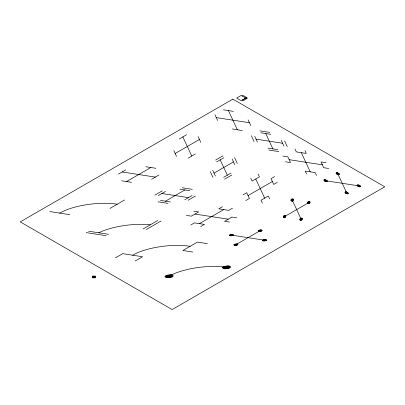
<?xml version="1.0" encoding="UTF-8"?>
<svg xmlns="http://www.w3.org/2000/svg" width="405" height="405" viewBox="0 0 405 405"><rect width="100%" height="100%" fill="white"/><g stroke="black" fill="none" stroke-linecap="round" stroke-linejoin="round"><path stroke-width="0.61" d="M242.129 95.98L243.04 95.453L247.171 97.838L246.26 98.364L241.167 95.433L236.611 98.066L241.167 100.698L245.724 98.066M118.473 174.069L125.763 169.857M179.223 138.996L186.513 134.784M126.562 181.546L150.862 167.518M175.162 153.485L199.462 139.457M151.662 179.202L158.952 174.995M188.112 158.158L195.402 153.951M109.942 208.428L124.522 200.009M154.923 195.114L162.213 190.902M215.673 160.041L222.963 155.829M158.239 195.625L165.529 191.418M216.559 161.954L223.849 157.748M165.442 201.189L184.882 189.965M214.042 173.127L233.482 161.904M184.796 199.736L192.086 195.524M223.676 177.289L230.966 173.077M188.112 200.247L195.402 196.04M224.562 179.202L231.852 174.995M143.071 228.957L157.651 220.538M146.392 229.473L160.972 221.054M115.43 257.863L122.705 253.662L142.57 256.74L135.3 260.936M190.836 224.967L194.481 222.866L204.444 224.405L200.799 226.511M222.426 206.732L218.781 208.833L228.744 210.377L232.389 208.271M243.081 194.805L246.726 192.699L249.399 198.45L245.754 200.556M274.671 176.565L271.026 178.671L273.699 184.422L277.344 182.316M199.462 223.636L223.762 209.603M248.062 195.575L272.363 181.546M235.912 244.681L260.212 230.648M284.512 216.619L308.812 202.591M223.449 109.816L233.407 111.355M216.28 117.597L249.47 122.735M259.899 130.861L269.857 132.4M260.79 132.774L270.748 134.313M232.343 128.977L242.301 130.521M256.046 139.158L282.604 143.264M267.902 148.108L277.86 149.648M268.793 150.022L278.751 151.561M282.862 156.041L287.844 156.811L290.512 162.562L285.535 161.792M326.015 162.719L321.038 161.949L323.706 167.695L328.688 168.47M289.18 159.686L322.37 164.825M325.63 180.731L358.82 185.865M145.881 166.744L155.844 168.288M122.118 171.963L155.307 177.096M182.331 187.788L192.294 189.332M179.901 189.191L189.864 190.735M121.581 180.777L131.544 182.316M161.884 193.519L188.441 197.63M160.461 200.419L170.424 201.958M158.031 201.822L167.994 203.361M193.681 211.177L198.663 211.947L191.373 216.159L186.391 215.384M236.834 217.855L231.852 217.085L224.562 221.292L229.544 222.061M195.018 214.053L228.207 219.186M231.468 235.097L264.657 240.231M49.78 211.572L69.695 214.655M207.335 243.643L197.402 242.109L182.863 250.503L192.795 252.042M88.66 231.215L108.575 234.292M86.23 232.617L106.145 235.695M94.006 276.448L94.902 276.964M93.039 277.01L93.935 277.526M337.78 173.72L346.67 192.881M304.975 150.569L306.307 153.444L296.349 151.9L295.012 149.03M316.538 175.481L315.201 172.606L305.243 171.067L306.575 173.942M301.33 152.675L310.22 171.836M284.588 140.905L287.256 146.656M281.267 140.388L283.935 146.139M265.766 133.544L272.884 148.878M292.218 200.024L301.107 219.186M248.138 119.86L250.806 125.611M254.715 136.282L257.383 142.034M251.394 135.771L254.062 141.517M258.076 173.998L259.413 176.874L252.123 181.081L250.786 178.21M269.639 198.911L268.302 196.04L261.012 200.247L262.349 203.123M228.43 110.585L237.32 129.747M255.768 178.98L264.657 198.141M214.944 114.726L217.612 120.472M234.576 157.626L237.249 163.377M232.146 159.028L234.819 164.779M220.204 159.848L227.321 175.183M198.126 136.581L200.799 142.332M212.706 170.252L215.379 176.003M210.276 171.654L212.949 177.405M182.868 136.89L191.757 156.057M173.826 150.614L176.499 156.36M226.582 267.351A48.094 27.768 0 0 0 212.833 266.414A72.662 41.948 0 0 0 180.185 271.466A48.094 27.768 0 0 0 169.088 276.245M190.132 246.306A48.094 27.768 0 0 0 176.383 245.369A72.662 41.948 0 0 0 143.734 250.422A48.094 27.768 0 0 0 132.637 255.201M150.26 224.81A48.094 27.768 0 0 0 139.933 224.324A72.662 41.948 0 0 0 107.284 229.377A48.094 27.768 0 0 0 98.759 232.774M117.232 204.216A48.094 27.768 0 0 0 103.483 203.28A72.662 41.948 0 0 0 70.834 208.332A48.094 27.768 0 0 0 59.737 213.111M165.022 276.397L165.503 277.309A3.073 1.772 0 0 0 166.657 277.648A4.809 2.779 0 0 0 168.035 277.739L171.295 277.238A4.809 2.779 0 0 0 172.409 276.757A3.073 1.772 0 0 0 173.107 276.129L173.153 275.618L172.672 275.182A3.073 1.772 0 0 0 171.517 274.843A4.809 2.779 0 0 0 170.14 274.747L166.88 275.253A4.809 2.779 0 0 0 165.766 275.729A3.26 1.883 0 0 0 165.022 276.397M165.837 276.367L166.222 277.096A2.455 1.417 0 0 0 167.144 277.369A3.847 2.222 0 0 0 168.242 277.44L170.854 277.04A3.847 2.222 0 0 0 171.745 276.656A2.455 1.417 0 0 0 172.302 276.154L171.953 275.395A2.455 1.417 0 0 0 171.031 275.122A3.847 2.222 0 0 0 169.933 275.046L167.321 275.451A3.847 2.222 0 0 0 166.43 275.835A2.607 1.504 0 0 0 165.837 276.367M166.647 276.337L166.936 276.883A1.843 1.063 0 0 0 167.63 277.086A2.886 1.666 0 0 0 168.455 277.142L170.414 276.838A2.886 1.666 0 0 0 171.077 276.554A1.843 1.063 0 0 0 171.502 276.175L171.239 275.608A1.843 1.063 0 0 0 170.546 275.405A2.886 1.666 0 0 0 169.72 275.344L167.761 275.648A2.886 1.666 0 0 0 167.098 275.937A1.954 1.129 0 0 0 166.647 276.337M167.462 276.306L168.115 276.807L169.341 276.787L170.713 275.992L168.834 275.704L167.462 276.306M168.272 276.276C169.887 277.278 170.272 275.101 168.272 276.276M222.517 267.502L222.998 268.414A3.073 1.772 0 0 0 224.152 268.753A4.809 2.779 0 0 0 225.529 268.849L228.79 268.343A4.809 2.779 0 0 0 229.903 267.862A3.073 1.772 0 0 0 230.602 267.234L230.648 266.723L230.161 266.287A3.073 1.772 0 0 0 229.012 265.948A4.809 2.779 0 0 0 227.635 265.852L224.37 266.358A4.809 2.779 0 0 0 223.261 266.839A3.26 1.883 0 0 0 222.517 267.502M223.332 267.472L223.717 268.201A2.455 1.417 0 0 0 224.638 268.475A3.847 2.222 0 0 0 225.737 268.545L228.349 268.145A3.847 2.222 0 0 0 229.235 267.761A2.455 1.417 0 0 0 229.797 267.259L229.448 266.5A2.455 1.417 0 0 0 228.526 266.227A3.847 2.222 0 0 0 227.428 266.151L224.815 266.556A3.847 2.222 0 0 0 223.924 266.941A2.607 1.504 0 0 0 223.332 267.472M224.142 267.442L224.431 267.988A1.843 1.063 0 0 0 225.124 268.191A2.886 1.666 0 0 0 225.95 268.247L227.909 267.943A2.886 1.666 0 0 0 228.572 267.659A1.843 1.063 0 0 0 228.997 267.28L228.729 266.713A1.843 1.063 0 0 0 228.04 266.51A2.886 1.666 0 0 0 227.215 266.455L225.256 266.753A2.886 1.666 0 0 0 224.593 267.042A1.954 1.129 0 0 0 224.142 267.442M224.957 267.411L225.61 267.913L226.835 267.892L228.207 267.098L226.329 266.809L224.957 267.411M225.767 267.381C227.377 268.383 227.767 266.207 225.767 267.381M229.432 235.173L229.675 235.629A1.534 0.886 0 0 0 230.253 235.796A2.405 1.387 0 0 0 230.936 235.847L232.571 235.594A2.405 1.387 0 0 0 233.123 235.351A1.534 0.886 0 0 0 233.477 235.037L233.255 234.566A1.534 0.886 0 0 0 232.683 234.394A2.405 1.387 0 0 0 231.994 234.348L230.359 234.601A2.405 1.387 0 0 0 229.807 234.839A1.63 0.942 0 0 0 229.432 235.173M229.837 235.158L230.035 235.523A1.23 0.709 0 0 0 230.496 235.659A1.924 1.109 0 0 0 231.042 235.695L232.348 235.492A1.924 1.109 0 0 0 232.794 235.3A1.23 0.709 0 0 0 233.072 235.052L232.9 234.672A1.23 0.709 0 0 0 232.44 234.535A1.924 1.109 0 0 0 231.888 234.495L230.582 234.697A1.924 1.109 0 0 0 230.136 234.89A1.306 0.754 0 0 0 229.837 235.158M230.248 235.143L230.389 235.416A0.921 0.532 0 0 0 230.739 235.518A1.443 0.835 0 0 0 231.149 235.543L232.126 235.391A1.443 0.835 0 0 0 232.46 235.249A0.921 0.532 0 0 0 232.673 235.062L232.541 234.778A0.921 0.532 0 0 0 232.197 234.677A1.443 0.835 0 0 0 231.781 234.647L230.804 234.799A1.443 0.835 0 0 0 230.47 234.94A0.977 0.567 0 0 0 230.248 235.143M230.653 235.128C232.262 236.13 232.647 233.953 230.653 235.128M231.058 235.113L231.873 235.032L231.058 235.113M233.882 244.757L234.12 245.207A1.534 0.886 0 0 0 234.697 245.379A2.405 1.387 0 0 0 235.386 245.425L237.016 245.172A2.405 1.387 0 0 0 237.573 244.934A1.534 0.886 0 0 0 237.922 244.62L237.705 244.149A1.534 0.886 0 0 0 237.127 243.977A2.405 1.387 0 0 0 236.439 243.931L234.809 244.185A2.405 1.387 0 0 0 234.252 244.423A1.63 0.942 0 0 0 233.882 244.757M234.287 244.742L234.48 245.101A1.23 0.709 0 0 0 234.94 245.238A1.924 1.109 0 0 0 235.492 245.278L236.798 245.076A1.924 1.109 0 0 0 237.239 244.883A1.23 0.709 0 0 0 237.522 244.63L237.345 244.256A1.23 0.709 0 0 0 236.885 244.119A1.924 1.109 0 0 0 236.333 244.078L235.027 244.281A1.924 1.109 0 0 0 234.586 244.473A1.306 0.754 0 0 0 234.287 244.742M234.692 244.726L234.839 244.995A0.921 0.532 0 0 0 235.183 245.101A1.443 0.835 0 0 0 235.594 245.126L236.576 244.974A1.443 0.835 0 0 0 236.91 244.833A0.921 0.532 0 0 0 237.117 244.645L236.986 244.362A0.921 0.532 0 0 0 236.641 244.256A1.443 0.835 0 0 0 236.231 244.23L235.249 244.382A1.443 0.835 0 0 0 234.915 244.524A0.977 0.567 0 0 0 234.692 244.726M235.097 244.711C236.712 245.713 237.097 243.537 235.097 244.711M235.507 244.696L236.317 244.615L235.507 244.696M258.182 230.723L258.42 231.179A1.534 0.886 0 0 0 258.998 231.351A2.405 1.387 0 0 0 259.686 231.397L261.316 231.144A2.405 1.387 0 0 0 261.873 230.906A1.534 0.886 0 0 0 262.222 230.592L262.005 230.116A1.534 0.886 0 0 0 261.427 229.949A2.405 1.387 0 0 0 260.739 229.898L259.109 230.151A2.405 1.387 0 0 0 258.552 230.394A1.63 0.942 0 0 0 258.182 230.723M258.587 230.708L258.78 231.073A1.23 0.709 0 0 0 259.24 231.209A1.924 1.109 0 0 0 259.792 231.25L261.098 231.047A1.924 1.109 0 0 0 261.539 230.855A1.23 0.709 0 0 0 261.822 230.602L261.645 230.222A1.23 0.709 0 0 0 261.184 230.086A1.924 1.109 0 0 0 260.633 230.05L259.327 230.253A1.924 1.109 0 0 0 258.886 230.445A1.306 0.754 0 0 0 258.587 230.708M258.992 230.693L259.139 230.966A0.921 0.532 0 0 0 259.483 231.068A1.443 0.835 0 0 0 259.894 231.098L260.876 230.946A1.443 0.835 0 0 0 261.21 230.804A0.921 0.532 0 0 0 261.417 230.612L261.286 230.329A0.921 0.532 0 0 0 260.942 230.227A1.443 0.835 0 0 0 260.531 230.202L259.549 230.354A1.443 0.835 0 0 0 259.215 230.496A0.977 0.567 0 0 0 258.992 230.693M259.397 230.678C261.012 231.68 261.397 229.503 259.397 230.678M259.808 230.663L260.617 230.587L259.808 230.663M262.627 240.307L262.87 240.762A1.534 0.886 0 0 0 263.442 240.934A2.405 1.387 0 0 0 264.131 240.98L265.766 240.727A2.405 1.387 0 0 0 266.318 240.489A1.534 0.886 0 0 0 266.672 240.175L266.45 239.699A1.534 0.886 0 0 0 265.872 239.532A2.405 1.387 0 0 0 265.189 239.482L263.554 239.735A2.405 1.387 0 0 0 263.002 239.973A1.63 0.942 0 0 0 262.627 240.307M263.032 240.292L263.225 240.656A1.23 0.709 0 0 0 263.685 240.793A1.924 1.109 0 0 0 264.237 240.828L265.543 240.626A1.924 1.109 0 0 0 265.989 240.438A1.23 0.709 0 0 0 266.267 240.185L266.09 239.806A1.23 0.709 0 0 0 265.629 239.669A1.924 1.109 0 0 0 265.083 239.633L263.776 239.836A1.924 1.109 0 0 0 263.331 240.028A1.306 0.754 0 0 0 263.032 240.292M263.442 240.276L263.584 240.55A0.921 0.532 0 0 0 263.928 240.651A1.443 0.835 0 0 0 264.343 240.681L265.321 240.529A1.443 0.835 0 0 0 265.655 240.388A0.921 0.532 0 0 0 265.867 240.195L265.736 239.912A0.921 0.532 0 0 0 265.386 239.811A1.443 0.835 0 0 0 264.976 239.78L263.999 239.932A1.443 0.835 0 0 0 263.665 240.079A0.977 0.567 0 0 0 263.442 240.276M263.847 240.261C265.457 241.264 265.842 239.087 263.847 240.261M264.252 240.246L265.067 240.17L264.252 240.246M283.338 216.437L283.216 216.923A2.405 1.387 0 0 0 283.298 217.323A1.534 0.886 0 0 0 283.591 217.652L284.381 217.794A1.63 0.942 0 0 0 284.958 217.576A2.405 1.387 0 0 0 285.373 217.257L285.808 216.316A2.405 1.387 0 0 0 285.727 215.916A1.534 0.886 0 0 0 285.434 215.587L284.614 215.46A1.534 0.886 0 0 0 284.067 215.662A2.405 1.387 0 0 0 283.652 215.981L283.338 216.437M283.576 216.472L283.475 216.862A1.924 1.109 0 0 0 283.541 217.181A1.23 0.709 0 0 0 283.778 217.444L284.406 217.556A1.306 0.754 0 0 0 284.867 217.384A1.924 1.109 0 0 0 285.201 217.131L285.55 216.376A1.924 1.109 0 0 0 285.484 216.057A1.23 0.709 0 0 0 285.247 215.794L284.593 215.693A1.23 0.709 0 0 0 284.158 215.855A1.924 1.109 0 0 0 283.824 216.108L283.576 216.472M283.809 216.513L283.733 216.802A1.443 0.835 0 0 0 283.783 217.04A0.921 0.532 0 0 0 283.961 217.242L284.432 217.323A0.977 0.567 0 0 0 284.781 217.196A1.443 0.835 0 0 0 285.029 217.004L285.292 216.437A1.443 0.835 0 0 0 285.242 216.199A0.921 0.532 0 0 0 285.064 215.997L284.573 215.921A0.921 0.532 0 0 0 284.244 216.042A1.443 0.835 0 0 0 283.996 216.235L283.809 216.513M284.042 216.548C284.447 218.275 285.677 215.106 284.042 216.548M284.28 216.584C284.477 217.444 285.095 215.865 284.28 216.584M291.043 199.842L290.922 200.328A2.405 1.387 0 0 0 291.003 200.723A1.534 0.886 0 0 0 291.296 201.057L292.081 201.194A1.63 0.942 0 0 0 292.658 200.981A2.405 1.387 0 0 0 293.073 200.662L293.514 199.716A2.405 1.387 0 0 0 293.433 199.321A1.534 0.886 0 0 0 293.134 198.987L292.314 198.86A1.534 0.886 0 0 0 291.772 199.063A2.405 1.387 0 0 0 291.357 199.387L291.043 199.842M291.276 199.878L291.18 200.267A1.924 1.109 0 0 0 291.246 200.581A1.23 0.709 0 0 0 291.478 200.85L292.111 200.961A1.306 0.754 0 0 0 292.572 200.789A1.924 1.109 0 0 0 292.901 200.531L293.25 199.776A1.924 1.109 0 0 0 293.19 199.462A1.23 0.709 0 0 0 292.952 199.194L292.294 199.093A1.23 0.709 0 0 0 291.858 199.255A1.924 1.109 0 0 0 291.529 199.513L291.276 199.878M291.509 199.913L291.438 200.207A1.443 0.835 0 0 0 291.489 200.445A0.921 0.532 0 0 0 291.666 200.642L292.137 200.728A0.977 0.567 0 0 0 292.481 200.596A1.443 0.835 0 0 0 292.729 200.404L292.992 199.842A1.443 0.835 0 0 0 292.947 199.599A0.921 0.532 0 0 0 292.764 199.402L292.273 199.326A0.921 0.532 0 0 0 291.949 199.447A1.443 0.835 0 0 0 291.701 199.64L291.509 199.913M291.747 199.948C292.147 201.675 293.377 198.511 291.747 199.948M291.98 199.984C292.182 200.85 292.795 199.265 291.98 199.984M299.938 219.004L299.811 219.49A2.405 1.387 0 0 0 299.892 219.89A1.534 0.886 0 0 0 300.191 220.219L300.976 220.36A1.63 0.942 0 0 0 301.553 220.143A2.405 1.387 0 0 0 301.968 219.824L302.403 218.882A2.405 1.387 0 0 0 302.322 218.487A1.534 0.886 0 0 0 302.029 218.153L301.209 218.027A1.534 0.886 0 0 0 300.667 218.229A2.405 1.387 0 0 0 300.252 218.548L299.938 219.004M300.171 219.044L300.075 219.429A1.924 1.109 0 0 0 300.135 219.748A1.23 0.709 0 0 0 300.373 220.016L301.001 220.128A1.306 0.754 0 0 0 301.467 219.956A1.924 1.109 0 0 0 301.796 219.697L302.145 218.943A1.924 1.109 0 0 0 302.079 218.624A1.23 0.709 0 0 0 301.846 218.361L301.188 218.26A1.23 0.709 0 0 0 300.753 218.422A1.924 1.109 0 0 0 300.424 218.675L300.171 219.044M300.404 219.08L300.333 219.368A1.443 0.835 0 0 0 300.378 219.606A0.921 0.532 0 0 0 300.561 219.809L301.031 219.89A0.977 0.567 0 0 0 301.376 219.763A1.443 0.835 0 0 0 301.624 219.571L301.887 219.004A1.443 0.835 0 0 0 301.836 218.766A0.921 0.532 0 0 0 301.659 218.568L301.168 218.492A0.921 0.532 0 0 0 300.844 218.614A1.443 0.835 0 0 0 300.596 218.806L300.404 219.08M300.642 219.115C301.042 220.841 302.272 217.672 300.642 219.115M300.875 219.151C301.077 220.016 301.69 218.432 300.875 219.151M307.638 202.409L307.517 202.895A2.405 1.387 0 0 0 307.598 203.29A1.534 0.886 0 0 0 307.891 203.624L308.681 203.766A1.63 0.942 0 0 0 309.258 203.548A2.405 1.387 0 0 0 309.673 203.229L310.108 202.287A2.405 1.387 0 0 0 310.027 201.887A1.534 0.886 0 0 0 309.734 201.558L308.914 201.427A1.534 0.886 0 0 0 308.367 201.629A2.405 1.387 0 0 0 307.952 201.953L307.638 202.409M307.876 202.444L307.775 202.834A1.924 1.109 0 0 0 307.841 203.153A1.23 0.709 0 0 0 308.078 203.416L308.706 203.528A1.306 0.754 0 0 0 309.167 203.356A1.924 1.109 0 0 0 309.501 203.102L309.85 202.348A1.924 1.109 0 0 0 309.784 202.029A1.23 0.709 0 0 0 309.547 201.761L308.893 201.66A1.23 0.709 0 0 0 308.458 201.822A1.924 1.109 0 0 0 308.124 202.08L307.876 202.444M308.109 202.48L308.033 202.773A1.443 0.835 0 0 0 308.083 203.011A0.921 0.532 0 0 0 308.261 203.209L308.731 203.295A0.977 0.567 0 0 0 309.081 203.163A1.443 0.835 0 0 0 309.329 202.971L309.592 202.409A1.443 0.835 0 0 0 309.542 202.171A0.921 0.532 0 0 0 309.364 201.968L308.873 201.892A0.921 0.532 0 0 0 308.544 202.014A1.443 0.835 0 0 0 308.296 202.206L308.109 202.48M308.342 202.515C308.747 204.242 309.977 201.077 308.342 202.515M308.58 202.556C308.777 203.416 309.395 201.832 308.58 202.556M324.142 179.871L323.934 180.103A1.534 0.886 0 0 0 323.97 180.473A2.405 1.387 0 0 0 324.243 180.843L325.438 181.531A2.405 1.387 0 0 0 326.071 181.688A1.63 0.942 0 0 0 326.759 181.708L327.321 181.364A1.534 0.886 0 0 0 327.286 180.989A2.405 1.387 0 0 0 327.012 180.62L325.817 179.931A2.405 1.387 0 0 0 325.185 179.774A1.534 0.886 0 0 0 324.537 179.754L324.142 179.871M324.435 180.043L324.273 180.23A1.23 0.709 0 0 0 324.299 180.529A1.924 1.109 0 0 0 324.516 180.822L325.473 181.374A1.924 1.109 0 0 0 325.984 181.501A1.306 0.754 0 0 0 326.531 181.516L326.982 181.237A1.23 0.709 0 0 0 326.957 180.939A1.924 1.109 0 0 0 326.739 180.645L325.782 180.093A1.924 1.109 0 0 0 325.271 179.967A1.23 0.709 0 0 0 324.754 179.952L324.435 180.043M324.734 180.215L324.613 180.352A0.921 0.532 0 0 0 324.633 180.579A1.443 0.835 0 0 0 324.795 180.797L325.514 181.212A1.443 0.835 0 0 0 325.893 181.308A0.977 0.567 0 0 0 326.308 181.319L326.643 181.111A0.921 0.532 0 0 0 326.622 180.888A1.443 0.835 0 0 0 326.46 180.665L325.742 180.25A1.443 0.835 0 0 0 325.362 180.159A0.921 0.532 0 0 0 324.972 180.144L324.734 180.215M325.033 180.387C325.428 182.022 327.306 180.25 325.033 180.387M325.331 180.559L325.964 180.858L325.331 180.559M336.292 172.859L336.084 173.087A1.534 0.886 0 0 0 336.12 173.461A2.405 1.387 0 0 0 336.393 173.826L337.588 174.52A2.405 1.387 0 0 0 338.221 174.677A1.63 0.942 0 0 0 338.909 174.697L339.471 174.347A1.534 0.886 0 0 0 339.436 173.973A2.405 1.387 0 0 0 339.162 173.608L337.967 172.915A2.405 1.387 0 0 0 337.335 172.758A1.534 0.886 0 0 0 336.687 172.743L336.292 172.859M336.585 173.031L336.423 173.213A1.23 0.709 0 0 0 336.449 173.512A1.924 1.109 0 0 0 336.666 173.806L337.623 174.358A1.924 1.109 0 0 0 338.134 174.484A1.306 0.754 0 0 0 338.681 174.499L339.132 174.221A1.23 0.709 0 0 0 339.106 173.922A1.924 1.109 0 0 0 338.889 173.629L337.932 173.077A1.924 1.109 0 0 0 337.421 172.95A1.23 0.709 0 0 0 336.904 172.935L336.585 173.031M336.884 173.203L336.763 173.34A0.921 0.532 0 0 0 336.783 173.563A1.443 0.835 0 0 0 336.945 173.785L337.664 174.196A1.443 0.835 0 0 0 338.043 174.292A0.977 0.567 0 0 0 338.458 174.302L338.793 174.094A0.921 0.532 0 0 0 338.772 173.872A1.443 0.835 0 0 0 338.61 173.649L337.892 173.239A1.443 0.835 0 0 0 337.512 173.143A0.921 0.532 0 0 0 337.122 173.132L336.884 173.203M337.183 173.375C337.578 175.006 339.456 173.234 337.183 173.375M337.481 173.548L338.114 173.841L337.481 173.548M345.187 192.021L344.979 192.253A1.534 0.886 0 0 0 345.014 192.623A2.405 1.387 0 0 0 345.288 192.993L346.483 193.681A2.405 1.387 0 0 0 347.115 193.838A1.63 0.942 0 0 0 347.804 193.858L348.366 193.514A1.534 0.886 0 0 0 348.33 193.139A2.405 1.387 0 0 0 348.057 192.77L346.862 192.081A2.405 1.387 0 0 0 346.229 191.924A1.534 0.886 0 0 0 345.581 191.904L345.187 192.021M345.48 192.193L345.318 192.38A1.23 0.709 0 0 0 345.343 192.679A1.924 1.109 0 0 0 345.561 192.972L346.518 193.524A1.924 1.109 0 0 0 347.029 193.651A1.306 0.754 0 0 0 347.576 193.666L348.027 193.387A1.23 0.709 0 0 0 348.001 193.089A1.924 1.109 0 0 0 347.784 192.795L346.827 192.243A1.924 1.109 0 0 0 346.315 192.117A1.23 0.709 0 0 0 345.799 192.102L345.48 192.193M345.779 192.365L345.657 192.502A0.921 0.532 0 0 0 345.678 192.729A1.443 0.835 0 0 0 345.84 192.947L346.558 193.362A1.443 0.835 0 0 0 346.938 193.458A0.977 0.567 0 0 0 347.353 193.469L347.687 193.261A0.921 0.532 0 0 0 347.667 193.038A1.443 0.835 0 0 0 347.505 192.815L346.786 192.4A1.443 0.835 0 0 0 346.407 192.309A0.921 0.532 0 0 0 346.017 192.294L345.779 192.365M346.078 192.537C346.472 194.172 348.351 192.4 346.078 192.537M346.376 192.709L347.009 193.008L346.376 192.709M357.337 185.009L357.129 185.237A1.534 0.886 0 0 0 357.164 185.611A2.405 1.387 0 0 0 357.438 185.976L358.633 186.67A2.405 1.387 0 0 0 359.265 186.827A1.63 0.942 0 0 0 359.954 186.847L360.516 186.497A1.534 0.886 0 0 0 360.48 186.123A2.405 1.387 0 0 0 360.207 185.758L359.012 185.065A2.405 1.387 0 0 0 358.379 184.908A1.534 0.886 0 0 0 357.731 184.893L357.337 185.009M357.63 185.181L357.468 185.363A1.23 0.709 0 0 0 357.493 185.662A1.924 1.109 0 0 0 357.711 185.956L358.668 186.508A1.924 1.109 0 0 0 359.179 186.634A1.306 0.754 0 0 0 359.726 186.649L360.177 186.371A1.23 0.709 0 0 0 360.151 186.072A1.924 1.109 0 0 0 359.934 185.779L358.977 185.227A1.924 1.109 0 0 0 358.466 185.1A1.23 0.709 0 0 0 357.949 185.085L357.63 185.181M357.929 185.353L357.807 185.49A0.921 0.532 0 0 0 357.828 185.713A1.443 0.835 0 0 0 357.99 185.935L358.708 186.346A1.443 0.835 0 0 0 359.088 186.442A0.977 0.567 0 0 0 359.503 186.452L359.837 186.244A0.921 0.532 0 0 0 359.817 186.022A1.443 0.835 0 0 0 359.655 185.799L358.936 185.389A1.443 0.835 0 0 0 358.557 185.293A0.921 0.532 0 0 0 358.167 185.282L357.929 185.353M358.228 185.525C358.622 187.156 360.501 185.384 358.228 185.525M358.526 185.698L359.159 185.991L358.526 185.698M232.875 99.124L20.25 221.879L172.125 309.567L384.75 186.806L232.875 99.124M246.26 97.838L242.271 100.141L243.182 100.668L247.171 98.364L246.26 97.838M93.039 275.957L92.183 276.448L94.902 278.017L95.757 277.526L93.039 275.957M94.861 275.957L92.183 277.501L93.079 278.017L95.757 276.473L94.861 275.957"/></g></svg>
